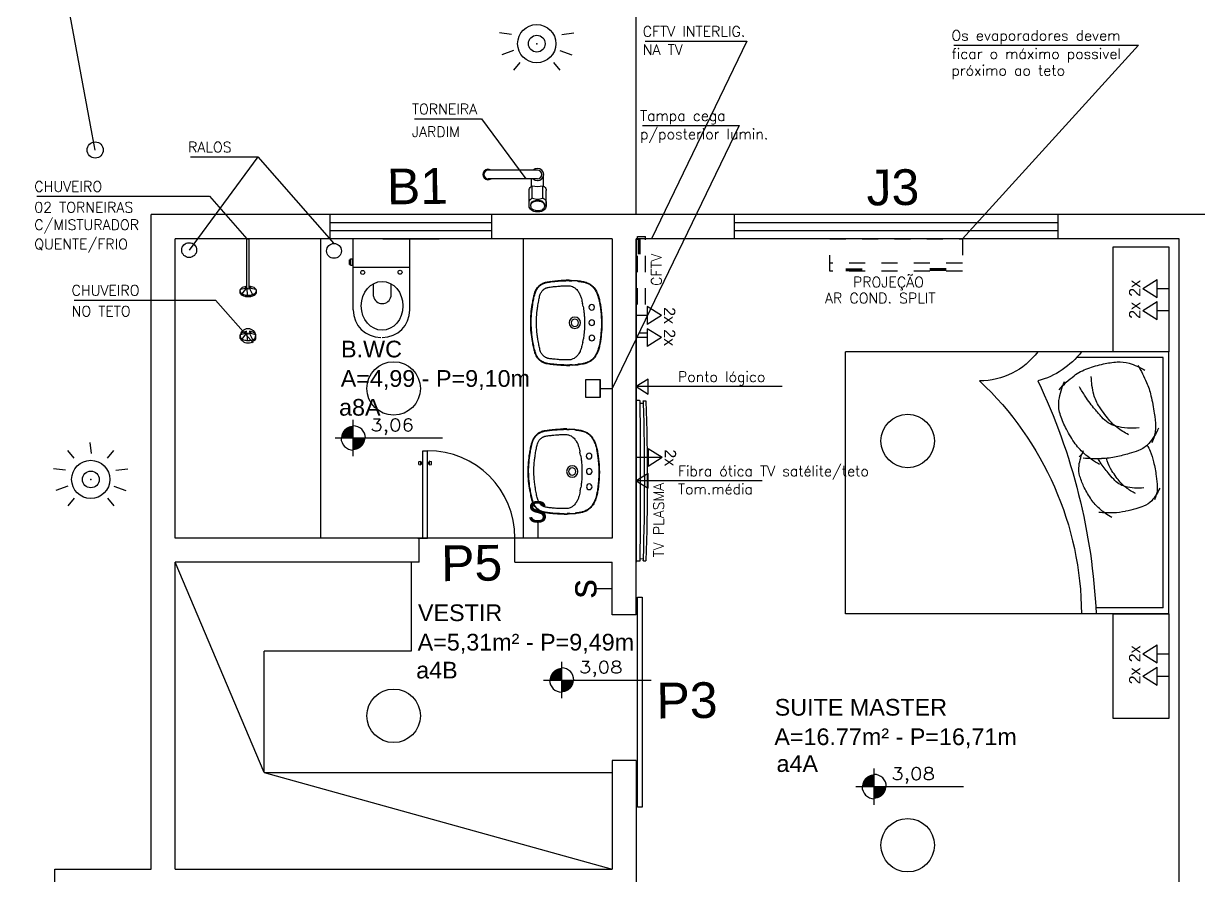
# Model space of a CAD drawing. Header units: millimetres. Extents: x 2182 to 2335, y 1488 to 1614.
# Drawn here: x 2191.23 to 2198.5, y 1512.26 to 1517.53 of the extents above; entities that cross this region are included whole.
import ezdxf
from ezdxf import colors
from ezdxf.entities.mleader import LeaderData, LeaderLine
from ezdxf.math import Vec2, Vec3

# ---------------------------------------------------------------- set-up
doc = ezdxf.new("R2010")
doc.units = ezdxf.units.MM
doc.linetypes.add('HIDDEN2', pattern=[0.1875, 0.125, -0.0625])
for name, color, linetype in [('01 nivel', 33, 'Continuous'), ('ACES', 7, 'Continuous'), ('ACES-I', 1, 'Continuous'), ('APCOZ', 7, 'Continuous'), ('COZINHA-VERDE', 7, 'Continuous'), ('default', 7, 'Continuous'), ('L1', 1, 'Continuous'), ('Layer1', 1, 'Continuous')]:
    doc.layers.add(name, color=color, linetype=linetype)
doc.styles.add('Arial', font='arial.ttf')
doc.styles.add('Arial1', font='arial.ttf')
doc.styles.add('F60_1-50', font='romans.shx', dxfattribs={"width": 1.2, "height": 7.5})
doc.styles.add('ROMANS', font='romans')
doc.styles.get("Standard").update_dxf_attribs({"font": 'arial.ttf'})
pattern_1 = [(0, (0, 0), (0, 6.985), [5.08, -1.905]), (90, (0, 0), (-6.985, 4e-16), [5.08, -1.905])]

# ---------------------------------------------------------------- blocks, each defined once
blk = doc.blocks.new('L-43-S')
for p, q in [((-0.12, 0.3725), (-0.1089, 0.3747)), ((-0.1089, 0.3747), (-0.1, 0.3764)), ((0.1, 0.3764), (0.1089, 0.3747)), ((0.1089, 0.3747), (0.12, 0.3725)), ((-0.2637, 0.2776), (-0.2633, 0.2916)), ((-0.2625, 0.307), (-0.26, 0.3416)), ((-0.2607, 0.2775), (-0.2603, 0.2915)), ((-0.2596, 0.3068), (-0.257, 0.3414)), ((0.257, 0.3414), (0.2596, 0.3068)), ((0.26, 0.3416), (0.2625, 0.307)), ((0.2603, 0.2915), (0.2607, 0.2775)), ((0.2633, 0.2916), (0.2637, 0.2776)), ((-0.2638, 0.2716), (-0.2637, 0.2776)), ((-0.2608, 0.2716), (-0.2607, 0.2775)), ((-0.227, 0.2216), (-0.2261, 0.2124)), ((0.2261, 0.2124), (0.227, 0.2216)), ((0.2607, 0.2775), (0.2608, 0.2716)), ((0.2637, 0.2776), (0.2638, 0.2716)), ((-0.2261, 0.2124), (-0.225, 0.2016)), ((0.225, 0.2016), (0.2261, 0.2124))]:
    blk.add_line(p, q)
for centre, radius in [((-0.095, 0.4291), 0.0175), ((0, 0.4291), 0.0175), ((0.095, 0.4291), 0.0175), ((0, 0.3241), 0.035), ((0, 0.3241), 0.0225)]:
    blk.add_circle(centre, radius)
for centre, radius, start, end in [((-0.1108, 0.3266), 0.1585, 133.5168, 136.4832), ((-0.1125, 0.3264), 0.1545, 133.007, 135.9701), ((-0.1816, 0.4008), 0.056, 124.8245, 133.2643), ((-0.181, 0.4012), 0.0531, 125.5753, 134.0083), ((-0.0896, 0.27), 0.2159, 120.7453, 125.0442), ((-0.0906, 0.2702), 0.2122, 120.5655, 124.8659), ((-0.1217, 0.3235), 0.1535, 111.2814, 120.6756), ((-0.1216, 0.3232), 0.1508, 111.2721, 120.664), ((-0.1047, 0.2808), 0.1995, 103.1238, 111.3695), ((-0.1045, 0.2807), 0.1966, 103.1738, 111.4225), ((-0.0137, -0.115), 0.6056, 99.9647, 103.006), ((-0.0131, -0.1141), 0.6019, 100.0367, 103.0781), ((-0.0332, 0.0015), 0.4875, 96.6906, 100.0767), ((-0.0345, 0.0019), 0.4839, 96.5507, 99.9373), ((0.1439, -1.5207), 2.0199, 95.6141, 96.6497), ((0.1442, -1.5237), 2.0199, 95.6141, 96.6497), ((-0.026, 0.2044), 0.2865, 92.8005, 95.5474), ((-0.0258, 0.2056), 0.2823, 92.8634, 95.6116), ((0.0024, -0.3213), 0.813, 91.5718, 92.9895), ((0.0025, -0.3243), 0.813, 91.5718, 92.9895), ((-0.0019, -0.3046), 0.7962, 89.8633, 91.2954), ((-0.0019, -0.3036), 0.7922, 89.8626, 91.2947), ((0.0019, -0.3046), 0.7962, 88.7046, 90.1367), ((0.0019, -0.3036), 0.7922, 88.7053, 90.1374), ((-0.0025, -0.3243), 0.813, 87.0105, 88.4282), ((-0.0024, -0.3213), 0.813, 87.0105, 88.4282), ((0.0258, 0.2056), 0.2823, 84.3884, 87.1366), ((0.026, 0.2044), 0.2865, 84.4526, 87.1995), ((-0.1442, -1.5237), 2.0199, 83.3503, 84.3859), ((-0.1439, -1.5207), 2.0199, 83.3503, 84.3859), ((0.0345, 0.0019), 0.4839, 80.0627, 83.4493), ((0.0332, 0.0015), 0.4875, 79.9233, 83.3094), ((0.0131, -0.1141), 0.6019, 76.9219, 79.9633), ((0.0137, -0.115), 0.6056, 76.994, 80.0353), ((0.1045, 0.2807), 0.1966, 68.5775, 76.8262), ((0.1047, 0.2808), 0.1995, 68.6305, 76.8762), ((0.1216, 0.3232), 0.1508, 59.336, 68.7279), ((0.1217, 0.3235), 0.1535, 59.3244, 68.7186), ((0.0906, 0.2702), 0.2122, 55.1341, 59.4345), ((0.0896, 0.27), 0.2159, 54.9558, 59.2547), ((0.181, 0.4012), 0.0531, 45.9917, 54.4247), ((0.1816, 0.4008), 0.056, 46.7357, 55.1755), ((0.1125, 0.3264), 0.1545, 44.0299, 46.993), ((0.1108, 0.3266), 0.1585, 43.5168, 46.4832), ((0.0606, 0.3157), 0.3216, 169.539, 175.3813), ((0.0596, 0.3153), 0.3176, 169.4402, 175.2858), ((-0.1101, 0.347), 0.1481, 160.8432, 169.4564), ((-0.1099, 0.3475), 0.1451, 161.0529, 169.681), ((-0.1259, 0.3528), 0.1312, 155.115, 160.9573), ((-0.1261, 0.3526), 0.1281, 155.0155, 160.8577), ((-0.1734, 0.3746), 0.079, 147.4565, 154.9919), ((-0.173, 0.3746), 0.0763, 147.5806, 155.1147), ((-0.082, 0.3166), 0.1872, 144.4766, 147.5405), ((-0.0833, 0.3167), 0.1831, 144.2878, 147.3512), ((-0.155, 0.3687), 0.0975, 140.2395, 144.435), ((-0.154, 0.3682), 0.0956, 140.3479, 144.5808), ((-0.1577, 0.3707), 0.0942, 136.2902, 140.1243), ((-0.1569, 0.3703), 0.092, 136.4101, 140.2503), ((-0.1126, 0.2178), 0.1524, 104.2095, 108.1258), ((0.0493, -0.4381), 0.828, 102.7892, 103.9272), ((0.0096, -0.246), 0.6319, 101.8345, 103.1346), ((-0.0371, 0.0248), 0.3571, 97.2882, 100.1455), ((-0.0079, -0.1867), 0.5706, 95.239, 97.5024), ((0.0091, -0.3717), 0.7564, 93.9118, 95.2418), ((-0.0178, -0.0001), 0.3838, 91.8216, 93.6899), ((0.0005, -0.4659), 0.85, 91.065, 92.0562), ((-0.0016, -0.534), 0.9181, 89.9001, 90.855), ((0.0016, -0.534), 0.9181, 89.145, 90.0999), ((-0.0005, -0.4659), 0.85, 87.9438, 88.935), ((0.0178, -0.0001), 0.3838, 86.3101, 88.1784), ((-0.0091, -0.3717), 0.7564, 84.7582, 86.0882), ((0.0079, -0.1867), 0.5706, 82.4976, 84.761), ((0.0371, 0.0248), 0.3571, 79.8545, 82.7118), ((-0.0096, -0.246), 0.6319, 76.8654, 78.1655), ((-0.0493, -0.4381), 0.828, 76.0728, 77.2108), ((0.1126, 0.2178), 0.1524, 71.8742, 75.7905), ((0.1569, 0.3703), 0.092, 39.7497, 43.5899), ((0.1577, 0.3707), 0.0942, 39.8757, 43.7098), ((0.154, 0.3682), 0.0956, 35.4192, 39.6521), ((0.155, 0.3687), 0.0975, 35.565, 39.7605), ((0.0833, 0.3167), 0.1831, 32.6488, 35.7122), ((0.082, 0.3166), 0.1872, 32.4595, 35.5234), ((0.173, 0.3746), 0.0763, 24.8853, 32.4194), ((0.1734, 0.3746), 0.079, 25.0081, 32.5435), ((0.1261, 0.3526), 0.1281, 19.1423, 24.9845), ((0.1259, 0.3528), 0.1312, 19.0427, 24.885), ((0.1099, 0.3475), 0.1451, 10.319, 18.9471), ((0.1101, 0.347), 0.1481, 10.5436, 19.1568), ((-0.0596, 0.3153), 0.3176, 4.7142, 10.5598), ((-0.0606, 0.3157), 0.3216, 4.6187, 10.461), ((0.1873, 0.2759), 0.4508, 176.0439, 178.004), ((0.1873, 0.2787), 0.4477, 176.4013, 178.3616), ((0.0912, 0.2732), 0.3206, 176.7101, 177.8372), ((-0.1841, 0.2888), 0.0448, 161.2413, 176.4157), ((-0.1456, 0.2762), 0.0853, 150.58, 161.5438), ((-0.1428, 0.2746), 0.0886, 139.7143, 150.6), ((-0.1622, 0.2907), 0.0634, 126.5988, 139.4771), ((-0.0406, 0.1281), 0.2664, 125.0202, 126.7452), ((-0.1514, 0.286), 0.0735, 121.6585, 124.9218), ((-0.089, 0.1857), 0.1916, 117.7822, 121.8152), ((-0.1372, 0.2766), 0.0887, 111.7054, 117.6051), ((-0.1108, 0.2103), 0.1601, 107.8919, 111.6951), ((0.1108, 0.2103), 0.1601, 68.3049, 72.1081), ((0.1372, 0.2766), 0.0887, 62.3949, 68.2946), ((0.089, 0.1857), 0.1916, 58.1848, 62.2178), ((0.1514, 0.286), 0.0735, 55.0782, 58.3415), ((0.0406, 0.1281), 0.2664, 53.2548, 54.9798), ((0.1622, 0.2907), 0.0634, 40.5229, 53.4012), ((0.1428, 0.2746), 0.0886, 29.4, 40.2857), ((0.1456, 0.2762), 0.0853, 18.4562, 29.42), ((0.1841, 0.2888), 0.0448, 3.5843, 18.7587), ((-0.0912, 0.2732), 0.3206, 2.1628, 3.2899), ((-0.1873, 0.2787), 0.4477, 1.6384, 3.5987), ((-0.1873, 0.2759), 0.4508, 1.996, 3.9561), ((0.14, 0.2679), 0.4038, 179.475, 181.8732), ((0.4917, 0.2791), 0.7556, 181.8505, 183.6042), ((0.561, 0.2837), 0.8251, 183.6201, 185.0058), ((0.1406, 0.268), 0.4014, 179.4862, 181.8844), ((0.4914, 0.2792), 0.7523, 181.8587, 183.6124), ((0.564, 0.2839), 0.8251, 183.6201, 185.0058), ((-0.12, 0.2805), 0.1093, 177.4831, 179.4234), ((0.5201, 0.2762), 0.7494, 179.5871, 182.1335), ((0.2531, 0.2674), 0.4822, 182.2702, 185.4505), ((-0.2531, 0.2674), 0.4822, 354.5495, 357.7298), ((-0.5201, 0.2762), 0.7494, 357.8665, 0.4129), ((0.12, 0.2805), 0.1093, 0.5766, 2.5169), ((-0.564, 0.2839), 0.8251, 354.9942, 356.3799), ((-0.4914, 0.2792), 0.7523, 356.3876, 358.1413), ((-0.1406, 0.268), 0.4014, 358.1156, 0.5138), ((-0.561, 0.2837), 0.8251, 354.9942, 356.3799), ((-0.4917, 0.2791), 0.7556, 356.3958, 358.1495), ((-0.14, 0.2679), 0.4038, 358.1268, 0.525), ((0.5799, 0.2852), 0.8441, 184.9953, 186.3664), ((0.3743, 0.2645), 0.6374, 186.5675, 187.7907), ((0.5787, 0.2855), 0.8399, 185.0271, 186.3982), ((0.6884, 0.3015), 0.9537, 187.4343, 188.4351), ((0.3726, 0.2602), 0.6322, 186.2021, 187.4252), ((0.0417, 0.2074), 0.3002, 188.7752, 191.4896), ((0.6914, 0.3076), 0.9545, 187.7735, 188.7745), ((-0.1969, 0.1583), 0.0566, 190.8932, 197.1548), ((0.0404, 0.2057), 0.2956, 188.5001, 191.2149), ((-0.1967, 0.1591), 0.054, 191.6428, 197.8982), ((1.1684, 0.3454), 1.4008, 185.8921, 187.02), ((0.0751, 0.2125), 0.2994, 187.3505, 189.7896), ((-0.1593, 0.1721), 0.0616, 189.814, 194.2844), ((-0.1392, 0.1766), 0.0821, 193.8839, 197.7287), ((-0.177, 0.1647), 0.0425, 197.9657, 204.3323), ((-0.1475, 0.1778), 0.0748, 204.1335, 208.9282), ((0.1475, 0.1778), 0.0748, 331.0718, 335.8665), ((0.177, 0.1647), 0.0425, 335.6677, 342.0343), ((0.1392, 0.1766), 0.0821, 342.2713, 346.1161), ((0.1593, 0.1721), 0.0616, 345.7156, 350.186), ((-0.0751, 0.2125), 0.2994, 350.2104, 352.6495), ((-1.1684, 0.3454), 1.4008, 352.98, 354.1079), ((0.1967, 0.1591), 0.054, 342.1018, 348.3572), ((-0.0404, 0.2057), 0.2956, 348.7851, 351.4999), ((0.1969, 0.1583), 0.0566, 342.8452, 349.1068), ((-0.6914, 0.3076), 0.9545, 351.2255, 352.2265), ((-0.0417, 0.2074), 0.3002, 348.5104, 351.2248), ((-0.3726, 0.2602), 0.6323, 352.576, 353.7989), ((-0.6884, 0.3015), 0.9537, 351.5649, 352.5657), ((-0.5787, 0.2855), 0.8399, 353.6018, 354.9729), ((-0.3743, 0.2645), 0.6374, 352.2093, 353.4325), ((-0.5799, 0.2852), 0.8441, 353.6336, 355.0047), ((-0.2085, 0.1549), 0.0445, 197.3771, 201.6103), ((-0.0355, 0.2246), 0.231, 201.8797, 203.7359), ((-0.2084, 0.1546), 0.0415, 196.9505, 201.1862), ((-0.0358, 0.2226), 0.227, 201.4452, 203.3013), ((-0.1912, 0.1558), 0.0608, 203.446, 206.3544), ((0.1315, 0.3181), 0.422, 206.6501, 207.7491), ((-0.1924, 0.1571), 0.0573, 205.0894, 207.996), ((0.1342, 0.3195), 0.422, 206.6501, 207.7491), ((-0.1771, 0.1557), 0.0733, 207.7185, 222.5681), ((-0.1769, 0.1555), 0.0703, 207.512, 222.3504), ((-0.1579, 0.1731), 0.0992, 222.4679, 235.2209), ((-0.1582, 0.1732), 0.0961, 222.6386, 235.384), ((-0.1324, 0.2098), 0.1439, 235.2167, 240.2107), ((-0.1684, 0.1662), 0.0509, 208.8798, 214.8446), ((-0.1319, 0.21), 0.1413, 235.0844, 240.0791), ((-0.1384, 0.1876), 0.0877, 215.1579, 219.6298), ((-0.1683, 0.1627), 0.0488, 219.5951, 226.4134), ((-0.1772, 0.1319), 0.054, 240.3997, 248.4746), ((-0.1773, 0.1318), 0.0509, 240.4645, 248.5747), ((-0.1293, 0.2036), 0.1053, 226.3859, 231.0936), ((-0.1295, 0.2501), 0.1815, 248.1693, 252.6931), ((-0.1298, 0.2504), 0.1786, 248.276, 252.8029), ((-0.155, 0.1718), 0.0645, 231.1044, 240.2551), ((-0.1572, 0.1679), 0.06, 240.2314, 249.7233), ((-0.0838, 0.4037), 0.3417, 253.0341, 256.3379), ((-0.083, 0.4031), 0.3383, 252.8773, 256.1815), ((-0.1385, 0.2197), 0.115, 249.9105, 256.4713), ((-0.031, 0.6551), 0.5635, 256.2005, 259.1567), ((-0.0679, 0.4614), 0.3986, 256.0788, 258.5689), ((0.1004, 1.3535), 1.2742, 259.2624, 260.8511), ((0.0208, 0.8569), 0.7712, 260.8223, 262.8639), ((-0.0057, 0.6507), 0.5633, 262.933, 266.621), ((0.0006, 0.7366), 0.6495, 266.5134, 269.9471), ((-0.0006, 0.7366), 0.6495, 270.0529, 273.4866), ((0.0057, 0.6507), 0.5633, 273.379, 277.067), ((-0.0208, 0.8569), 0.7712, 277.1361, 279.1777), ((-0.1004, 1.3535), 1.2742, 279.1489, 280.7376), ((0.031, 0.6551), 0.5635, 280.8433, 283.7995), ((0.0679, 0.4614), 0.3986, 281.4311, 283.9212), ((0.083, 0.4031), 0.3383, 283.8185, 287.1227), ((0.0838, 0.4037), 0.3417, 283.6621, 286.9659), ((0.1385, 0.2197), 0.115, 283.5287, 290.0895), ((0.1572, 0.1679), 0.06, 290.2767, 299.7686), ((0.1298, 0.2504), 0.1786, 287.1971, 291.724), ((0.1295, 0.2501), 0.1815, 287.3069, 291.8307), ((0.155, 0.1718), 0.0644, 299.789, 308.8823), ((0.1293, 0.2036), 0.1053, 308.9064, 313.6141), ((0.1773, 0.1318), 0.0509, 291.4253, 299.5355), ((0.1772, 0.1319), 0.054, 291.5254, 299.6003), ((0.1683, 0.1627), 0.0488, 313.5866, 320.4049), ((0.1319, 0.21), 0.1413, 299.9209, 304.9156), ((0.1324, 0.2098), 0.1439, 299.7893, 304.7833), ((0.1384, 0.1876), 0.0877, 320.3702, 324.8421), ((0.1684, 0.1662), 0.0509, 325.1554, 331.1202), ((0.1582, 0.1732), 0.0961, 304.616, 317.3614), ((0.1579, 0.1731), 0.0992, 304.7791, 317.5321), ((0.1769, 0.1555), 0.0703, 317.6496, 332.488), ((0.1771, 0.1557), 0.0733, 317.4319, 332.2815), ((-0.1342, 0.3195), 0.422, 332.2509, 333.3499), ((-0.1315, 0.3181), 0.422, 332.2509, 333.3499), ((0.1924, 0.1571), 0.0573, 332.004, 334.9106), ((0.0358, 0.2226), 0.227, 336.6987, 338.5548), ((0.1912, 0.1558), 0.0608, 333.6456, 336.554), ((0.0355, 0.2246), 0.231, 336.2641, 338.1203), ((0.2084, 0.1546), 0.0415, 338.8138, 343.0495), ((0.2085, 0.1549), 0.0445, 338.3897, 342.6229), ((-0.0686, 0.4608), 0.4008, 256.1579, 258.648), ((0.1431, 1.5237), 1.4846, 258.712, 260.0079), ((0.1392, 1.5223), 1.4795, 258.8503, 260.1461), ((-0.0006, 0.7065), 0.6548, 259.9824, 265.006), ((-0.0002, 0.7061), 0.6515, 259.9406, 264.9632), ((-0.0001, 0.7136), 0.662, 265.0171, 270.0087), ((0, 0.7143), 0.6597, 265.0084, 270), ((0, 0.7143), 0.6597, 270, 274.9916), ((0.0001, 0.7136), 0.662, 269.9913, 274.9829), ((0.0002, 0.7061), 0.6515, 275.0368, 280.0594), ((0.0006, 0.7065), 0.6548, 274.994, 280.0176), ((-0.1392, 1.5223), 1.4795, 279.8539, 281.1497), ((-0.1431, 1.5237), 1.4846, 279.9921, 281.288), ((0.0686, 0.4608), 0.4008, 281.352, 283.8421)]:
    blk.add_arc(centre, radius, start, end)
blk = doc.blocks.new('CHUV')
for p, q in [((-0.0065, -0.1081), (-0.0065, 0.1947)), ((-0.0065, 0.1947), (0.0079, 0.1947)), ((0.0079, -0.1081), (0.0079, 0.1947)), ((-0.0496, -0.1309), (-0.0496, -0.1309)), ((-0.0469, -0.1172), (-0.0065, -0.1081)), ((-0.0351, -0.1463), (-0.0065, -0.1081)), ((-0.0194, -0.1014), (-0.0065, -0.1081)), ((-0.0065, -0.1081), (-0.0054, -0.155)), ((0.0079, -0.1081), (0.0221, -0.1014)), ((0.0079, -0.1081), (0.0496, -0.1172)), ((0.0079, -0.1081), (0.029, -0.1495))]:
    blk.add_line(p, q)
for centre, radius, start, end in [((-0.0346, -0.1268), 0.0156, 142.5432, 180), ((-0.0346, -0.1268), 0.0156, 180, 195.2874), ((-0.0346, -0.135), 0.0156, 164.7126, 180), ((-0.0346, -0.135), 0.0156, 180, 217.4568), ((-0.0175, -0.1136), 0.0372, 209.4584, 241.7826), ((-0.0175, -0.1399), 0.0372, 118.2174, 142.422), ((-0.0175, -0.1218), 0.0372, 217.578, 241.7826), ((-0.0061, -0.1611), 0.0612, 102.5593, 118.2817), ((0.0013, -0.1947), 0.0957, 94.7338, 102.5548), ((0.0007, -0.1061), 0.0075, 195.5241, 344.4759), ((0.0013, -0.1947), 0.0957, 77.4452, 86.1063), ((0.0088, -0.1611), 0.0612, 61.7183, 77.4407), ((0.0202, -0.1399), 0.0372, 37.578, 61.7826), ((0.0202, -0.1136), 0.0372, 298.2174, 330.5416), ((0.0202, -0.1218), 0.0372, 298.2174, 322.422), ((0.0373, -0.1268), 0.0156, 0, 37.4568), ((0.0373, -0.135), 0.0156, 322.5432, 0), ((0.0373, -0.1268), 0.0156, 344.7126, 0), ((0.0373, -0.135), 0.0156, 0, 15.2874), ((-0.0061, -0.0924), 0.0612, 241.7183, 257.4407), ((-0.0061, -0.1006), 0.0612, 241.7183, 257.4407), ((0.0013, -0.0588), 0.0957, 257.4452, 270), ((0.0013, -0.067), 0.0957, 257.4452, 270), ((0.0013, -0.0588), 0.0957, 270, 282.5548), ((0.0013, -0.067), 0.0957, 270, 282.5548), ((0.0088, -0.0924), 0.0612, 282.5593, 298.2817), ((0.0088, -0.1006), 0.0612, 282.5593, 298.2817)]:
    blk.add_arc(centre, radius, start, end)
blk = doc.blocks.new('_Origin')
at = {"color": 0, "linetype": 'ByBlock', "lineweight": -2}
blk.add_line((0, 0), (-1, 0), dxfattribs=at)
blk.add_circle((0, 0), 0.5, dxfattribs=at)
blk = doc.blocks.new('nivelplanta')
at = {"linetype": 'ByBlock'}
for p, q in [((0.05, -11.22), (0.05, 11.28)), ((-11.2, 0.03), (55.22, 0.03))]:
    blk.add_line(p, q, dxfattribs=at)
at = {"linetype": 'ByBlock', "const_width": 7.5}
for points in [[(-3.7, 0.03, -0.414214), (0.05, 3.78, -0.618034)], [(0.05, -3.72, 0.414214), (3.8, 0.03, 0.618034)]]:
    blk.add_lwpolyline(points, format="xyb", dxfattribs=at)
at = {"linetype": 'ByBlock'}
for start, end in [(0, 90), (180, 270)]:
    blk.add_arc((0.05, 0.03), 7.5, start, end, dxfattribs=at)
at = {"linetype": 'ByBlock', "style": 'F60_1-50', "width": 1.2}
blk.add_attdef('COTAPISO', (10.64, 4.28), '', height=7.5, dxfattribs=at)
blk = doc.blocks.new('CAM2_Casal2')
for p, q in [((-1.5131, -1.2155), (-1.5131, 0.4046)), ((-1.5131, 0.4046), (0.4869, 0.4046)), ((-1.4771, -1.1795), (-1.4771, 0.3686)), ((-1.4771, 0.3686), (-0.9423, 0.3686)), ((0.4869, -1.2155), (0.4869, 0.4046)), ((-1.5131, -1.2155), (0.4869, -1.2155)), ((-1.4771, -1.1795), (-1.0613, -1.1795))]:
    blk.add_line(p, q)
for centre, radius, start, end in [((-0.5681, 0.7196), 0.513, 217.8818, 254.7419), ((-0.3431, 0.6746), 0.45, 216.8699, 270), ((-0.5619, -0.1365), 0.8864, 148.9498, 156.6164), ((-1.1452, -0.0827), 0.4338, 106.3046, 120.4542), ((-1.2077, 0.1313), 0.211, 85.9782, 106.3221), ((-1.2331, -0.2249), 0.568, 77.4734, 85.9417), ((-1.2942, -0.4963), 0.8462, 70.4837, 77.4205), ((-1.118, -0.0005), 0.32, 53.3593, 70.5629), ((2.6569, -1.3805), 3.7236, 154.4665, 177.4603), ((-1.4935, 0.2603), 0.4601, 344.9579, 358.9912), ((1.0219, -1.2305), 1.995, 133.172, 179.5692), ((-1.2558, -0.1856), 0.5508, 40.2651, 53.3485), ((-1.2323, 0.0498), 0.4022, 7.8017, 25.0487), ((-0.9434, 0.0289), 0.4707, 156.6592, 167.186), ((-1.8817, 0.7004), 1.0537, 327.2148, 330.8588), ((0.0203, -0.1921), 1.4594, 167.1207, 171.4768), ((-1.2954, 0.2071), 0.255, 326.0607, 344.9557), ((-1.9102, 0.7594), 1.111, 320.2657, 322.7175), ((-1.5494, 0.4852), 0.6578, 322.6842, 327.2957), ((-1.0245, 0.0784), 0.1924, 342.733, 7.7678), ((-0.6432, -0.0917), 0.7883, 171.5451, 177.477), ((-1.7533, 0.4918), 0.7933, 319.6525, 323.1734), ((-2.0589, 0.7213), 1.1755, 323.1506, 326.0423), ((-2.6569, 1.3805), 2.0822, 318.4656, 320.2571), ((-1.3857, 0.1906), 0.5706, 333.6685, 342.74), ((-1.1237, 0.0728), 0.3547, 203.4065, 221.7087), ((-1.253, -0.0651), 0.1779, 177.3901, 197.6711), ((-1.2809, 0.2806), 0.349, 262.1114, 285.7447), ((-1.5028, 0.3487), 0.5156, 297.6038, 306.9032), ((-1.3586, 0.157), 0.2758, 306.8491, 319.588), ((-1.2361, 0.1222), 0.1843, 285.7105, 318.4104), ((-1.5863, 0.2893), 0.7942, 326.0298, 333.706), ((-0.9514, 0.0318), 0.4947, 197.7464, 202.496), ((-1.0468, -0.3607), 0.3815, 156.5865, 167.1112), ((-0.7373, -0.495), 0.7188, 153.3244, 156.5628), ((-1.2714, -0.0586), 0.157, 221.7973, 249.4525), ((-1.0655, 0.4877), 0.7408, 249.3706, 254.1683), ((-1.2274, 0.0478), 0.3616, 311.2545, 325.9803), ((-1.2807, -0.3432), 0.3259, 7.777, 25.0318), ((-0.2635, -0.5381), 1.1846, 167.1979, 171.5539), ((-0.9186, 1.0092), 1.2825, 254.2092, 257.8559), ((-1.0748, 0.284), 0.5407, 257.8712, 267.6044), ((-1.332, -0.2157), 0.2069, 326.0334, 344.9295), ((-1.4921, -0.1744), 0.3722, 345.1945, 347.6181), ((-1.5379, 0.0092), 0.5331, 322.7368, 327.3532), ((-1.0625, 0.5702), 0.8272, 267.5821, 275.4522), ((-1.8049, 0.1848), 0.8526, 327.0928, 328.7896), ((-1.3749, 0.2153), 0.5848, 299.7303, 311.2984), ((-1.3005, -0.5342), 0.447, 40.2093, 44.8006), ((-1.9501, 0.1994), 0.9514, 323.2084, 326.1028), ((-2.4341, 0.7332), 1.6854, 318.4901, 320.2815), ((-1.8313, 0.2344), 0.9029, 320.1855, 322.6376), ((-1.1124, -0.3202), 0.1561, 342.7489, 7.7668), ((-1.2974, -0.4363), 0.1444, 177.4209, 197.6948), ((-0.8044, -0.4587), 0.6379, 171.471, 177.4031), ((-1.32, -0.1565), 0.2826, 262.0878, 285.7282), ((-1.5003, -0.1006), 0.4186, 297.5934, 306.8918), ((-1.3832, -0.2567), 0.2234, 306.9212, 319.6296), ((-1.2839, -0.2846), 0.1495, 285.719, 318.4174), ((-1.7033, 0.016), 0.6439, 319.6043, 323.1248), ((-1.5679, -0.1484), 0.6444, 325.9746, 333.6536), ((-1.4049, -0.2296), 0.4623, 333.7065, 342.7761), ((-1.1929, -0.3245), 0.2874, 203.4787, 221.7842), ((-1.0531, -0.3584), 0.4008, 197.6935, 202.4384), ((-1.3123, -0.4312), 0.1273, 221.7531, 249.4018), ((-1.1459, 0.0112), 0.5999, 249.3869, 254.1845), ((-1.026, 0.4345), 1.0398, 254.1833, 257.8298), ((-1.3961, -0.2093), 0.4739, 299.7134, 311.2871), ((-1.2767, -0.3454), 0.2928, 311.3037, 326.0386), ((-1.1531, -0.1534), 0.4384, 257.8724, 267.6075), ((-1.1428, 0.0785), 0.6705, 267.5554, 275.4257)]:
    blk.add_arc(centre, radius, start, end)
blk = doc.blocks.new('PGIRO60')
at = {"color": 3}
for p, q in [((-0.0124, -0.27), (-0.0124, 0.27)), ((-0.0124, 0.27), (0.0176, 0.27)), ((0.0176, -0.27), (0.0176, 0.27)), ((-0.0371, 0.1855), (-0.0371, 0.2012)), ((-0.036, 0.2025), (-0.0252, 0.2043)), ((-0.036, 0.1841), (-0.0252, 0.1823)), ((-0.0236, 0.1837), (-0.0236, 0.203)), ((0.0289, 0.1837), (0.0289, 0.203)), ((0.0304, 0.2043), (0.0412, 0.2025)), ((0.0304, 0.1823), (0.0412, 0.1841)), ((0.0424, 0.1855), (0.0424, 0.2012)), ((-0.0424, -0.27), (-0.0124, -0.27)), ((-0.0124, -0.27), (0.0176, -0.27))]:
    blk.add_line(p, q, dxfattribs=at)
at = {"color": 1}
for p, q in [((-0.0236, 0.1978), (-0.0144, 0.1978)), ((-0.0236, 0.1933), (-0.0144, 0.1933)), ((-0.0236, 0.1888), (-0.0144, 0.1888)), ((-0.0144, 0.2023), (-0.0124, 0.2023)), ((-0.0144, 0.1843), (-0.0144, 0.2023)), ((-0.0144, 0.1843), (-0.0124, 0.1843)), ((0.0176, 0.2023), (0.0196, 0.2023)), ((0.0176, 0.1843), (0.0196, 0.1843)), ((0.0196, 0.1843), (0.0196, 0.2023)), ((0.0196, 0.1978), (0.0289, 0.1978)), ((0.0196, 0.1933), (0.0289, 0.1933)), ((0.0196, 0.1888), (0.0289, 0.1888))]:
    blk.add_line(p, q, dxfattribs=at)
blk.add_arc((0.0176, -0.27), 0.54, 0, 90)
at = {"color": 3}
for centre, start, end in [((-0.0358, 0.2012), 98.1301, 180), ((-0.0358, 0.1855), 180, 261.8699), ((-0.025, 0.203), 0, 98.1301), ((-0.025, 0.1837), 261.8699, 0), ((0.0302, 0.203), 81.8699, 180), ((0.0302, 0.1837), 180, 278.1301), ((0.041, 0.2012), 0, 81.8699), ((0.041, 0.1855), 278.1301, 0)]:
    blk.add_arc(centre, 0.0014, start, end, dxfattribs=at)
blk = doc.blocks.new('A$C11DD1866')
at = {"layer": 'ACES'}
for p, q in [((0, 0.0478), (0, 0.0678)), ((0, 0.0678), (0.9933, 0.0678)), ((0.0016, 0.0238), (0.0025, 0.0098)), ((0.0152, 0.046), (0.0165, 0.026)), ((0.9781, 0.046), (0.9768, 0.026)), ((0.9917, 0.0239), (0.9907, 0.0098)), ((0.9933, 0.0478), (0.9933, 0.0678))]:
    blk.add_line(p, q, dxfattribs=at)
for centre, radius, start, end in [((0.002, 0.048), 0.002, 183.77228, 269.13704), ((0.0036, 0.0239), 0.002, 87.68672, 183.77228), ((0.3966, 26.2473), 26.2043, 269.13704, 269.16591), ((0.0045, 0.0099), 0.002, 183.77228, 267.6842), ((0.3954, 9.7242), 9.7063, 267.68672, 267.76226), ((0.4966, 15.2846), 15.2846, 268.15461, 271.84539), ((0.5954, 9.7242), 9.7063, 272.25174, 272.32734), ((0.5966, 26.2473), 26.2043, 270.83409, 270.86296), ((0.9887, 0.0099), 0.002, 272.3158, 356.22772), ((0.9897, 0.024), 0.002, 356.22772, 92.32734), ((0.9913, 0.048), 0.002, 270.86296, 356.22772)]:
    blk.add_arc(centre, radius, start, end, dxfattribs=at)
at = {"layer": 'ACES-I'}
for centre, radius, start, end in [((0.4966, 41.7863), 41.7433, 269.33915, 270.66085), ((0.4951, 15.4998), 15.4818, 268.2282, 271.78289)]:
    blk.add_arc(centre, radius, start, end, dxfattribs=at)
blk = doc.blocks.new('A$C29986702')
for p, q in [((0.0407, 0.139), (0.014, 0.139)), ((0.0676, 0.1375), (0.0398, 0.1375)), ((0.0411, 0.1111), (0.024, 0.1111)), ((0.0676, 0.1131), (0.0398, 0.1131))]:
    blk.add_line(p, q)
at = {"color": 1}
for p, q in [((0.0861, 0.1448), (0.0504, 0.1448)), ((0.004, 0.125), (0.004, 0.012)), ((0.024, 0.125), (0.024, 0.012)), ((0.0861, 0.1058), (0.0504, 0.1058))]:
    blk.add_line(p, q, dxfattribs=at)
for points in [[(0.0401, 0.1381, 0), (0.0417, 0.1404, 0), (0.0437, 0.1423, 0), (0.0458, 0.1437, 0), (0.0481, 0.1445, 0), (0.0504, 0.1448, 0)], [(0.0889, 0.1101, 0), (0.0852, 0.1098, 0), (0.0797, 0.1104, 0), (0.0764, 0.1128, 0), (0.0751, 0.1148, 0), (0.0741, 0.1173, 0), (0.0733, 0.12, 0), (0.0729, 0.123, 0), (0.0728, 0.1261, 0), (0.0731, 0.1291, 0), (0.0736, 0.132, 0), (0.0745, 0.1346, 0), (0.0757, 0.1368, 0), (0.0787, 0.1396, 0), (0.0835, 0.1407, 0), (0.0871, 0.1407, 0), (0.0898, 0.1404, 0), (0.0914, 0.1398, 0), (0.093, 0.1386, 0), (0.0944, 0.1368, 0), (0.0955, 0.1346, 0), (0.0964, 0.132, 0), (0.097, 0.1291, 0), (0.0973, 0.1261, 0), (0.0972, 0.123, 0), (0.0967, 0.12, 0), (0.096, 0.1173, 0), (0.095, 0.1148, 0), (0.0937, 0.1128, 0), (0.0922, 0.1113, 0), (0.0906, 0.1104, 0), (0.0889, 0.1101, 0)], [(0.0504, 0.1058, 0), (0.0481, 0.1061, 0), (0.0458, 0.1069, 0), (0.0437, 0.1083, 0), (0.0417, 0.1102, 0), (0.0398, 0.1131, 0)]]:
    blk.add_polyline3d(points, dxfattribs=at)
for points in [[(0.068, 0.1383, 0), (0.0698, 0.1406, 0), (0.0718, 0.1424, 0), (0.074, 0.1438, 0), (0.0763, 0.1446, 0), (0.0865, 0.1448, 0)], [(0.0862, 0.1099, 0), (0.0815, 0.1104, 0), (0.0782, 0.1128, 0), (0.0769, 0.1148, 0), (0.0758, 0.1173, 0), (0.0751, 0.12, 0), (0.0747, 0.123, 0), (0.0746, 0.1261, 0), (0.0749, 0.1291, 0), (0.0754, 0.132, 0), (0.0763, 0.1346, 0), (0.0775, 0.1368, 0), (0.0805, 0.1396, 0), (0.0853, 0.1407, 0), (0.0871, 0.1407, 0)], [(0.0861, 0.1058, 0), (0.076, 0.1061, 0), (0.0738, 0.1069, 0), (0.0717, 0.1082, 0), (0.0697, 0.1101, 0), (0.068, 0.1123, 0)]]:
    blk.add_polyline3d(points)
for centre, radius, start, end in [((0.014, 0.125), 0.0141, 315.3644, 224.6356), ((0.0445, 0.1253), 0.0261, 333.9749, 26.0251), ((0.014, 0.125), 0.0141, 0, 6.0854)]:
    blk.add_arc(centre, radius, start, end)
for centre, radius, start, end in [((0.014, 0.125), 0.01, 0, 180), ((0.0414, 0.1373), 0.00156, 148.4325, 195.686), ((-0.0031, 0.1251), 0.0445, 344.4113, 15.379), ((0.0694, 0.1374), 0.00156, 147.8441, 206.0251), ((0.0694, 0.1131), 0.00156, 153.9749, 212.1559), ((0.014, 0.012), 0.012, 146.6687, 33.3313), ((0.014, 0.012), 0.01, 180, 0)]:
    blk.add_arc(centre, radius, start, end, dxfattribs=at)
at = {"layer": 'APCOZ', "color": 1, "linetype": 'Continuous'}
blk.add_polyline3d([(0.0865, 0.1448, 0), (0.089, 0.1444, 0), (0.0913, 0.1433, 0), (0.0936, 0.1417, 0), (0.0955, 0.1395, 0), (0.0972, 0.1369, 0), (0.0985, 0.1338, 0), (0.0994, 0.1305, 0), (0.0998, 0.1271, 0), (0.0998, 0.1235, 0), (0.0994, 0.12, 0), (0.0985, 0.1167, 0), (0.0972, 0.1137, 0), (0.0955, 0.1111, 0), (0.0936, 0.1089, 0), (0.0913, 0.1073, 0), (0.089, 0.1062, 0), (0.0865, 0.1058, 0)], dxfattribs=at)

msp = doc.modelspace()

# ---------------------------------------------------------------- hatches: boundary and pattern name
at = {"linetype": 'Continuous'}
h = msp.add_hatch(dxfattribs=at)
h.set_pattern_fill('ANGLE', color=3, angle=270)
h.set_pattern_definition([(270, (688.526, 3778.9014), (6.985, -1e-15), [5.08, -1.905]), (360, (688.526, 3778.9014), (2e-15, 6.985), [5.08, -1.905])])
h.paths.add_polyline_path([(2195.1834, 1515.4128), (2195.0952, 1515.4681), (2195.0952, 1515.3575)])
h = msp.add_hatch(dxfattribs=at)
h.set_pattern_fill('ANGLE', color=3)
h.set_pattern_definition(pattern_1)
h.paths.add_polyline_path([(2195.1834, 1514.8487), (2195.0952, 1514.8487), (2195.0952, 1514.7934)])
h = msp.add_hatch(dxfattribs=at)
h.set_pattern_fill('ANGLE', color=2)
h.set_pattern_definition(pattern_1)
h.paths.add_polyline_path([(2195.0904, 1514.7079), (2195.0724, 1514.7079, -0.00055), (2195.0724, 1514.6738), (2195.0903, 1514.6626, 0.000742)])
h.paths.add_polyline_path([(2195.0724, 1514.7079), (2195.0474, 1514.7079, -0.00011), (2195.0474, 1514.6895), (2195.0724, 1514.6738, 0.00055)])
h.paths.add_polyline_path([(2195.0474, 1514.7079), (2195.0272, 1514.7079), (2195.0226, 1514.705), (2195.0474, 1514.6895, 0.00011)])
h.paths.add_polyline_path([(2195.0961, 1514.7079), (2195.0904, 1514.7079, -0.000742), (2195.0903, 1514.6626), (2195.0961, 1514.659)])

# ---------------------------------------------------------------- linework, layer by layer
at = {"color": 7, "linetype": 'Continuous'}
for p, q in [((2195.0226, 1516.3517), (2195.0226, 1517.7017)), ((2195.0272, 1515.291), (2195.9242, 1515.291)), ((2195.0272, 1514.7079), (2195.8009, 1514.7079)), ((2192.7226, 1512.9017), (2194.8726, 1512.9017)), ((2192.7226, 1512.9017), (2194.8726, 1512.3028))]:
    msp.add_line(p, q, dxfattribs=at)
at = {"color": 3, "linetype": 'Continuous'}
for p, q in [((2194.2513, 1517.4663), (2194.1774, 1517.475)), ((2194.5631, 1517.4663), (2194.637, 1517.475)), ((2194.2644, 1517.3664), (2194.1905, 1517.3404)), ((2194.55, 1517.3664), (2194.6239, 1517.3404)), ((2194.3035, 1517.2926), (2194.2644, 1517.2449)), ((2194.5109, 1517.2926), (2194.55, 1517.2449)), ((2198.1542, 1515.8954), (2198.2424, 1515.9507)), ((2198.2424, 1515.8401), (2198.2424, 1515.9507)), ((2198.2424, 1515.8401), (2198.2424, 1515.9507)), ((2198.1542, 1515.8954), (2198.2424, 1515.8401)), ((2198.2424, 1515.8954), (2198.315, 1515.8954)), ((2198.1542, 1515.7582), (2198.2424, 1515.8135)), ((2198.2424, 1515.7029), (2198.2424, 1515.8135)), ((2198.2424, 1515.7029), (2198.2424, 1515.8135)), ((2195.0902, 1515.7281), (2195.0175, 1515.7281)), ((2195.0902, 1515.7834), (2195.0902, 1515.6728)), ((2195.1784, 1515.7281), (2195.0902, 1515.7834)), ((2195.0902, 1515.7834), (2195.0902, 1515.6728)), ((2195.1784, 1515.7281), (2195.0902, 1515.6728)), ((2198.1542, 1515.7582), (2198.2424, 1515.7029)), ((2198.2424, 1515.7582), (2198.315, 1515.7582)), ((2195.0902, 1515.6462), (2195.0902, 1515.5356)), ((2195.1784, 1515.5909), (2195.0902, 1515.6462)), ((2195.0902, 1515.6462), (2195.0902, 1515.5356)), ((2195.0902, 1515.5909), (2195.0175, 1515.5909)), ((2195.1784, 1515.5909), (2195.0902, 1515.5356)), ((2194.7999, 1515.2214), (2194.7999, 1515.3319)), ((2194.7999, 1515.2767), (2194.8726, 1515.2767)), ((2191.6553, 1514.8735), (2191.6466, 1514.943)), ((2191.5465, 1514.8452), (2191.5074, 1514.8929)), ((2191.7539, 1514.8452), (2191.793, 1514.8929)), ((2195.0952, 1514.8487), (2195.0226, 1514.8487)), ((2195.0952, 1514.9039), (2195.0952, 1514.7934)), ((2195.1834, 1514.8487), (2195.0952, 1514.9039)), ((2195.0952, 1514.9039), (2195.0952, 1514.7934)), ((2195.1834, 1514.8487), (2195.0952, 1514.7934)), ((2191.4944, 1514.7714), (2191.4205, 1514.78)), ((2191.8061, 1514.7714), (2191.88, 1514.78)), ((2191.5074, 1514.6715), (2191.4335, 1514.6454)), ((2191.793, 1514.6715), (2191.867, 1514.6454)), ((2191.5465, 1514.5977), (2191.5074, 1514.5499)), ((2191.7539, 1514.5977), (2191.793, 1514.5499)), ((2194.4148, 1514.448), (2194.4148, 1514.3517)), ((2194.7762, 1514.0392), (2194.8726, 1514.0392)), ((2198.1542, 1513.6351), (2198.2424, 1513.6904)), ((2198.2424, 1513.5798), (2198.2424, 1513.6904)), ((2198.2424, 1513.5798), (2198.2424, 1513.6904)), ((2198.1542, 1513.6351), (2198.2424, 1513.5798)), ((2198.2424, 1513.6351), (2198.315, 1513.6351)), ((2198.1542, 1513.4979), (2198.2424, 1513.5532)), ((2198.2424, 1513.4426), (2198.2424, 1513.5532)), ((2198.2424, 1513.4426), (2198.2424, 1513.5532)), ((2198.1542, 1513.4979), (2198.2424, 1513.4426)), ((2198.2424, 1513.4979), (2198.315, 1513.4979))]:
    msp.add_line(p, q, dxfattribs=at)
at = {"color": 1, "linetype": 'Continuous'}
for p, q in [((2195.0781, 1517.4247), (2195.707, 1517.4247)), ((2195.707, 1517.4247), (2195.1158, 1516.2017)), ((2196.9866, 1517.3997), (2198.1273, 1517.3997)), ((2198.1273, 1517.3997), (2197.0383, 1516.2017)), ((2193.6511, 1516.9448), (2194.0656, 1516.9448)), ((2194.0656, 1516.9448), (2194.3393, 1516.573)), ((2195.6589, 1516.9035), (2194.8726, 1515.2767)), ((2195.0613, 1516.9035), (2195.6589, 1516.9035)), ((2192.682, 1516.7095), (2192.2584, 1516.1319)), ((2192.2675, 1516.7095), (2192.682, 1516.7095)), ((2192.682, 1516.7095), (2193.1532, 1516.1733)), ((2191.3165, 1516.4657), (2192.3835, 1516.4657)), ((2192.3835, 1516.4657), (2192.6154, 1516.2018)), ((2191.5474, 1515.8234), (2192.4213, 1515.8234)), ((2192.4213, 1515.8234), (2192.6532, 1515.5595))]:
    msp.add_line(p, q, dxfattribs=at)
at = {"color": 6, "linetype": 'ByBlock'}
for p, q in [((2193.1297, 1516.3518), (2192.0226, 1516.3516)), ((2192.0226, 1515.7767), (2192.0226, 1516.3517)), ((2193.1297, 1516.2018), (2193.1297, 1516.3518)), ((2195.6283, 1516.3517), (2194.1297, 1516.3518)), ((2194.1297, 1516.2018), (2194.1297, 1516.3518)), ((2195.6283, 1516.3517), (2195.6283, 1516.2017)), ((2199.2783, 1516.3517), (2197.6283, 1516.3517)), ((2197.6283, 1516.3517), (2197.6283, 1516.2017)), ((2192.0226, 1512.3028), (2192.0226, 1516.2017)), ((2193.1297, 1516.2018), (2192.1726, 1516.2017)), ((2192.1726, 1514.3517), (2192.1726, 1516.2017)), ((2194.8726, 1516.2018), (2194.1297, 1516.2018)), ((2194.8726, 1516.2017), (2194.8726, 1514.3517)), ((2195.6283, 1516.2017), (2195.0226, 1516.2017)), ((2195.6283, 1516.2017), (2195.0226, 1516.2017)), ((2195.0226, 1516.2017), (2195.0226, 1514.2017)), ((2195.0226, 1516.2017), (2195.0226, 1514.2017)), ((2195.0226, 1513.8767), (2195.0226, 1516.2017)), ((2198.3783, 1516.2017), (2197.6283, 1516.2017)), ((2198.3783, 1511.2017), (2198.3783, 1516.2017)), ((2192.1726, 1514.3517), (2192.1726, 1514.7767)), ((2193.6812, 1514.3517), (2192.1726, 1514.3517)), ((2193.6812, 1514.2017), (2193.6812, 1514.3517)), ((2194.8726, 1514.3517), (2194.2726, 1514.3517)), ((2194.2726, 1514.2017), (2194.2726, 1514.3517)), ((2192.1726, 1512.9017), (2192.1726, 1514.2017)), ((2193.6812, 1514.2017), (2192.1726, 1514.2017)), ((2194.8726, 1513.8767), (2194.8726, 1514.2017)), ((2195.0226, 1513.8767), (2194.8726, 1513.8767)), ((2192.1726, 1512.3028), (2192.1726, 1513.2767)), ((2192.0226, 1512.3028), (2192.0226, 1513.1767)), ((2194.8726, 1512.9767), (2194.8726, 1512.3028)), ((2195.0226, 1512.9767), (2194.8726, 1512.9767)), ((2195.0226, 1512.9767), (2195.0226, 1511.2017))]:
    msp.add_line(p, q, dxfattribs=at)
at = {"color": 3, "linetype": 'ByBlock'}
for p, q in [((2194.1297, 1516.3518), (2193.1297, 1516.3518)), ((2194.1297, 1516.3018), (2193.1297, 1516.3018)), ((2197.6283, 1516.3517), (2195.6283, 1516.3517)), ((2197.6283, 1516.3017), (2195.6283, 1516.3017)), ((2194.1297, 1516.2518), (2193.1297, 1516.2518)), ((2197.6283, 1516.2517), (2195.6283, 1516.2517)), ((2194.1297, 1516.2018), (2193.1297, 1516.2018)), ((2197.6283, 1516.2017), (2195.6283, 1516.2017))]:
    msp.add_line(p, q, dxfattribs=at)
at = {"color": 1, "linetype": 'ByBlock'}
for p, q in [((2193.0726, 1514.3517), (2193.0726, 1516.2017)), ((2194.3226, 1516.2017), (2194.3226, 1514.3517))]:
    msp.add_line(p, q, dxfattribs=at)
for p, q in [((2192.5723, 1515.597), (2192.5723, 1515.597)), ((2192.575, 1515.6107), (2192.6154, 1515.6198)), ((2192.5868, 1515.5816), (2192.6154, 1515.6198)), ((2192.6025, 1515.6265), (2192.6154, 1515.6198)), ((2192.6154, 1515.6198), (2192.6165, 1515.5729)), ((2192.6298, 1515.6198), (2192.644, 1515.6265)), ((2192.6298, 1515.6198), (2192.6715, 1515.6107)), ((2192.6298, 1515.6198), (2192.6509, 1515.5784))]:
    msp.add_line(p, q)
at = {"color": 2, "linetype": 'Continuous'}
msp.add_line((2195.1834, 1514.8487), (2195.0952, 1514.8487), dxfattribs=at)
at = {"color": 7, "linetype": 'ByBlock'}
for p, q in [((2194.2812, 1514.3517), (2193.6812, 1514.3517)), ((2192.7226, 1512.9017), (2192.1726, 1514.2017)), ((2193.6312, 1514.2017), (2193.6312, 1513.6517)), ((2192.7226, 1512.9017), (2192.7226, 1513.6517)), ((2193.6312, 1513.6517), (2192.7226, 1513.6517))]:
    msp.add_line(p, q, dxfattribs=at)
at = {"color": 6, "linetype": 'Continuous'}
for p, q in [((2194.2726, 1514.2017), (2194.8726, 1514.2017)), ((2191.4283, 1512.3028), (2192.0226, 1512.3028)), ((2191.4283, 1509.9017), (2191.4283, 1512.3028)), ((2191.4283, 1509.9017), (2191.4283, 1512.3028)), ((2192.1726, 1512.3028), (2194.8726, 1512.3028))]:
    msp.add_line(p, q, dxfattribs=at)
at = {"color": 7, "linetype": 'ByBlock'}
for points in [[(2198.315, 1516.1517), (2198.315, 1515.5032), (2197.9707, 1515.5032), (2197.9707, 1516.1517)], [(2198.315, 1513.8831), (2198.315, 1513.2347), (2197.9707, 1513.2347), (2197.9707, 1513.8831)]]:
    msp.add_lwpolyline(points, close=True, dxfattribs=at)
at = {"color": 3, "linetype": 'Continuous'}
msp.add_lwpolyline([(2194.7117, 1515.2214), (2194.7117, 1515.3319), (2194.7999, 1515.3319), (2194.7999, 1515.2214)], close=True, dxfattribs=at)
at = {"color": 2, "linetype": 'Continuous'}
for points in [[(2195.0961, 1515.3342), (2195.0226, 1515.2882), (2195.0961, 1515.2421), (2195.0961, 1515.3342)], [(2195.0961, 1514.7511), (2195.0226, 1514.705), (2195.0961, 1514.659), (2195.0961, 1514.7511)]]:
    msp.add_lwpolyline(points, dxfattribs=at)
at = {"color": 3, "linetype": 'ByBlock'}
msp.add_lwpolyline([(2195.0591, 1513.9858), (2195.0591, 1512.6863), (2195.0291, 1512.6863), (2195.0291, 1513.9858)], close=True, dxfattribs=at)
at = {"color": 1, "linetype": 'Continuous'}
for centre, radius in [((2194.4072, 1517.4088), 0.1182), ((2193.5226, 1515.2767), 0.1654), ((2196.7004, 1514.9517), 0.1654), ((2191.6502, 1514.7139), 0.1182), ((2193.5226, 1513.2522), 0.1654), ((2196.7004, 1512.4517), 0.1654)]:
    msp.add_circle(centre, radius, dxfattribs=at)
at = {"linetype": 'Continuous'}
for centre in [(2194.4072, 1517.4088), (2191.6502, 1514.7139)]:
    msp.add_circle(centre, 0.0519, dxfattribs=at)
at = {"color": 2, "linetype": 'Continuous'}
for centre in [(2192.2584, 1516.1319), (2193.1537, 1516.1274), (2192.6226, 1515.6018)]:
    msp.add_circle(centre, 0.0459, dxfattribs=at)
for centre, radius, start, end in [((2192.5873, 1515.6011), 0.0156, 142.5432, 180), ((2192.5873, 1515.6011), 0.0156, 180, 195.2874), ((2192.5873, 1515.5929), 0.0156, 164.7126, 180), ((2192.5873, 1515.5929), 0.0156, 180, 217.4568), ((2192.6044, 1515.6143), 0.0372, 209.4584, 241.7826), ((2192.6044, 1515.588), 0.0372, 118.2174, 142.422), ((2192.6044, 1515.6061), 0.0372, 217.578, 241.7826), ((2192.6158, 1515.5668), 0.0612, 102.5593, 118.2817), ((2192.6158, 1515.6355), 0.0612, 241.7183, 257.4407), ((2192.6232, 1515.5332), 0.0957, 94.7338, 102.5548), ((2192.6232, 1515.6691), 0.0957, 257.4452, 270), ((2192.6226, 1515.6218), 0.0075, 195.5241, 344.4759), ((2192.6232, 1515.6691), 0.0957, 270, 282.5548), ((2192.6232, 1515.5332), 0.0957, 77.4452, 86.1063), ((2192.6307, 1515.5668), 0.0612, 61.7183, 77.4407), ((2192.6307, 1515.6355), 0.0612, 282.5593, 298.2817), ((2192.6421, 1515.588), 0.0372, 37.578, 61.7826), ((2192.6437, 1515.6006), 0.0249, 309.91192, 349.45174), ((2192.6421, 1515.6061), 0.0372, 298.2174, 322.422), ((2192.6529, 1515.6012), 0.0156, 344.7126, 0), ((2192.6529, 1515.593), 0.0156, 0, 15.2874), ((2192.6564, 1515.6103), 0.0152, 322.97881, 0.89957), ((2192.6559, 1515.5836), 0.0157, 359.09974, 36.44341)]:
    msp.add_arc(centre, radius, start, end)
for p in [(2194.4072, 1517.4088), (2191.6502, 1514.7139)]:
    msp.add_point(p, dxfattribs=at)
at = {"layer": 'default', "color": 1}
for p, q in [((2193.2726, 1516.0268), (2193.2726, 1516.2018)), ((2193.4547, 1516.2018), (2193.8047, 1516.2018)), ((2193.6226, 1516.0268), (2193.6226, 1516.2018)), ((2193.249, 1516.044), (2193.249, 1516.0718)), ((2193.249, 1516.0718), (2193.2542, 1516.0718)), ((2193.249, 1516.044), (2193.2542, 1516.044)), ((2193.2542, 1516.044), (2193.2542, 1516.0718)), ((2193.2566, 1516.039), (2193.2566, 1516.0772)), ((2193.2566, 1516.0772), (2193.2687, 1516.0772)), ((2193.2566, 1516.039), (2193.2687, 1516.039)), ((2193.2687, 1516.039), (2193.2687, 1516.0772)), ((2193.2726, 1516.0268), (2193.6226, 1516.0268)), ((2193.2726, 1515.7618), (2193.2726, 1516.0268)), ((2193.2726, 1516.0268), (2193.6226, 1516.0268)), ((2193.6226, 1515.7618), (2193.6226, 1516.0268)), ((2193.3973, 1515.8465), (2193.3973, 1515.9228)), ((2193.5068, 1515.8469), (2193.5068, 1515.9227))]:
    msp.add_line(p, q, dxfattribs=at)
for centre in [(2193.5621, 1515.9952), (2193.3313, 1515.9939)]:
    msp.add_circle(centre, 0.0122, dxfattribs=at)
for centre, radius, start, end in [((2193.452, 1515.8568), 0.0557, 190.6639, 349.235), ((2193.4426, 1515.7618), 0.17, 180, 270), ((2193.4526, 1515.7618), 0.17, 270, 0)]:
    msp.add_arc(centre, radius, start, end, dxfattribs=at)
msp.add_ellipse((2193.4512, 1515.7875), major_axis=(0, 0.1509), ratio=0.85222, dxfattribs=at)
at = {"layer": 'L1', "linetype": 'HIDDEN2', "ltscale": 0.02}
for p, q in [((2195.0295, 1515.7965), (2195.0295, 1516.2162)), ((2195.0295, 1516.2162), (2195.0795, 1516.2162)), ((2195.0348, 1516.2062), (2195.0348, 1516.1062)), ((2195.0395, 1516.2062), (2195.0395, 1516.1062)), ((2195.0442, 1516.2062), (2195.0442, 1516.1062)), ((2195.0795, 1515.7965), (2195.0795, 1516.2162)), ((2196.2183, 1516.2017), (2197.0383, 1516.2017)), ((2196.2183, 1516.0017), (2196.2183, 1516.2017)), ((2197.0383, 1516.2017), (2197.0383, 1516.0017)), ((2197.0383, 1516.0517), (2196.2183, 1516.0517)), ((2196.3183, 1516.0164), (2196.4183, 1516.0164)), ((2196.3183, 1516.0117), (2196.4183, 1516.0117)), ((2196.3183, 1516.007), (2196.4183, 1516.007)), ((2196.9383, 1516.0164), (2196.8383, 1516.0164)), ((2196.9383, 1516.0117), (2196.8383, 1516.0117)), ((2196.9383, 1516.007), (2196.8383, 1516.007)), ((2197.0383, 1516.0017), (2196.2183, 1516.0017)), ((2195.0396, 1515.6201), (2195.0896, 1515.6201))]:
    msp.add_line(p, q, dxfattribs=at)

# ---------------------------------------------------------------- block references
at = {"xscale": 2.698335048125283, "yscale": 2.698335048125283, "zscale": 2.698335048125283, "rotation": 270}
msp.add_blockref('A$C29986702', (2194.0747, 1516.6376), dxfattribs=at)
for name, p in [('CHUV', (2192.6219, 1516.0071)), ('PGIRO60', (2193.715, 1514.6217))]:
    msp.add_blockref(name, p)
at = {"xscale": -1, "rotation": 270.3541625452344}
for p in [(2194.3184, 1515.6807), (2194.3026, 1514.7608)]:
    msp.add_blockref('L-43-S', p, dxfattribs=at)
at = {"layer": '01 nivel', "color": 7, "xscale": 0.0099999999999998, "yscale": 0.0099999999999998, "zscale": 0.0099999999999998}
for p, values in [((2193.2721, 1514.9705), {'COTAPISO': '3,06'}), ((2194.5614, 1513.4726), {'COTAPISO': '3,08'}), ((2196.4928, 1512.8144), {'COTAPISO': '3,08'})]:
    msp.add_blockref('nivelplanta', p, dxfattribs=at).add_auto_attribs(values)
at = {"layer": 'COZINHA-VERDE', "xscale": -1}
msp.add_blockref('CAM2_Casal2', (2196.8019, 1515.0986), dxfattribs=at)
at = {"layer": 'Layer1', "xscale": -1, "rotation": 90}
msp.add_blockref('A$C11DD1866', (2195.0904, 1515.2017), dxfattribs=at)

# ---------------------------------------------------------------- texts
at = {"color": 1, "ltscale": 0.3, "style": 'ROMANS'}
for s, p in [('CFTV INTERLIG.', (2195.0625, 1517.4526)), ('Os evaporadores devem', (2196.971, 1517.4276)), ('NA TV ', (2195.0625, 1517.3391)), ('ficar o máximo possivel ', (2196.971, 1517.3141)), ('próximo ao teto', (2196.971, 1517.2115)), ('TORNEIRA', (2193.6355, 1516.9727)), ('Tampa cega', (2195.0457, 1516.9314)), ('JARDIM', (2193.6355, 1516.8318)), ('p/posterior lumin.', (2195.0457, 1516.8179)), ('RALOS', (2192.2519, 1516.7374)), ('CHUVEIRO', (2191.301, 1516.4935)), ('02 TORNEIRAS', (2191.301, 1516.3646)), ('C/MISTURADOR', (2191.301, 1516.2568)), ('QUENTE/FRIO', (2191.301, 1516.1377)), ('CHUVEIRO', (2191.5318, 1515.8513)), ('NO TETO', (2191.5318, 1515.7223)), ('Ponto lógico', (2195.2805, 1515.3171)), ('Fibra ótica TV satélite/teto', (2195.2805, 1514.734)), ('Tom.média', (2195.2805, 1514.6223))]:
    msp.add_text(s, height=0.064, dxfattribs=at).set_placement(p)
at = {"color": 3, "ltscale": 0.3, "style": 'ROMANS'}
for s, p in [('CFTV', (2195.1791, 1515.9105)), ('TV PLASMA', (2195.193, 1514.2322))]:
    msp.add_text(s, height=0.064, rotation=90, dxfattribs=at).set_placement(p)
for s, p in [('PROJEÇÃO', (2196.3619, 1515.9026)), (' AR COND. SPLIT ', (2196.1452, 1515.8032))]:
    msp.add_text(s, height=0.064, dxfattribs=at).set_placement(p)
at = {"layer": 'default', "color": 5, "style": 'Arial'}
for s, p in [('B1', (2193.4821, 1516.4145)), ('J3', (2196.4473, 1516.4082)), ('P5', (2193.8175, 1514.0844)), ('P3', (2195.1487, 1513.2351))]:
    msp.add_text(s, height=0.22105, rotation=0.67057, dxfattribs=at).set_placement(p)
at = {"layer": 'default', "color": 2, "style": 'Arial1'}
for s, height, rotation, p in [('2x', 0.07051, 90, (2198.1393, 1515.8438)), ('2x', 0.07051, 90, (2198.1393, 1515.7074)), ('2x', 0.07051, 270, (2195.1932, 1515.7789)), ('2x', 0.07051, 270, (2195.1932, 1515.6425)), ('2x', 0.07051, 270, (2195.1983, 1514.8995)), ('s', 0.1713, 90, (2194.7764, 1513.9778)), ('2x', 0.07051, 90, (2198.1393, 1513.5835)), ('2x', 0.07051, 90, (2198.1393, 1513.4471))]:
    msp.add_text(s, height=height, rotation=rotation, dxfattribs=at).set_placement(p)
for s, height, p in [('B.WC ', 0.1032, (2193.1974, 1515.4687)), ('A=4,99 - P=9,10m', 0.1032, (2193.1954, 1515.2867)), ('s', 0.1713, (2194.3534, 1514.4478)), ('VESTIR', 0.1032, (2193.673, 1513.8379)), ('A=5,31m² - P=9,49m', 0.1032, (2193.671, 1513.6559)), ('a4B', 0.1032, (2193.6619, 1513.483)), ('SUITE MASTER', 0.1032, (2195.8783, 1513.2532)), ('A=16.77m² - P=16,71m', 0.1032, (2195.8763, 1513.0712)), ('a4A', 0.1032, (2195.8896, 1512.905))]:
    msp.add_text(s, height=height, dxfattribs=at).set_placement(p)
at = {"layer": 'default', "color": 1, "style": 'Arial1'}
msp.add_text('a8A', height=0.1032, dxfattribs=at).set_placement((2193.1852, 1515.1084))

# ---------------------------------------------------------------- leaders
at = {"color": 7, "linetype": 'Continuous'}
ml = msp.add_multileader_mtext('Standard', dxfattribs=at)
ml.set_content('LAJE IMPERMEABILIZADA COM CAIMENTO\\P DE 1% PARA ÁGUAS PLUVIAIS', color=1)
ml.set_leader_properties()
ml.set_arrow_properties(name='ORIGIN')
ml.build(insert=Vec2(0, 0))
ml.multileader.update_dxf_attribs({"text_left_attachment_type": 2, "dogleg_length": 1, "arrow_head_size": 0.1})
ctx = ml.context
ctx.base_point, ctx.char_height, ctx.arrow_head_size, ctx.landing_gap_size, ctx.plane_origin = Vec3(2187.3143, 1519.3584), 0.1, 0.1, 0.25, Vec3(2191.6776, 1517.7395)
ctx.left_attachment = 2
notes = []
notes.append((ctx, [(0, (1, 1, 0), (2191.1776, 1519.4553), (-1, 0), 0.5, [(0, [(2191.6776, 1516.7511)], 0, [])])]))
ctx.mtext.insert, ctx.mtext.flow_direction = Vec3(2187.5643, 1519.5071), 5
for ctx, leaders in notes:
    for number, flags, end, landing, length, lines in leaders:
        leader = LeaderData()
        leader.index, (leader.has_last_leader_line, leader.has_dogleg_vector, leader.attachment_direction) = number, flags
        leader.last_leader_point, leader.dogleg_vector, leader.dogleg_length = Vec3(end), Vec3(landing), length
        for number, points, colour, breaks in lines:
            line = LeaderLine()
            line.index, line.vertices, line.color, line.breaks = number, Vec3.list(points), colors.encode_raw_color(colour), breaks
            leader.lines.append(line)
        ctx.leaders.append(leader)

doc.saveas('drawing.dxf')
